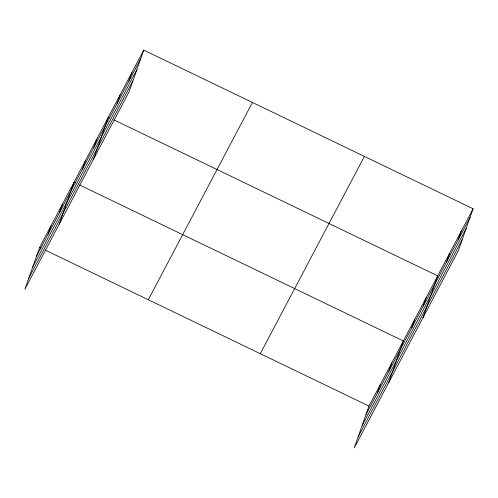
<?xml version="1.0" encoding="UTF-8"?>
<svg xmlns="http://www.w3.org/2000/svg" width="498" height="498" viewBox="0 0 498 498"><rect width="100%" height="100%" fill="white"/><g stroke="black" fill="none" stroke-linecap="round" stroke-linejoin="round"><path stroke-width="0.75" d="M143.748 50.105L39.635 247.382L24.9 289.22L129.013 91.937L143.748 50.105L473.1 208.78L458.365 250.619L354.252 447.895L368.987 406.063L473.1 208.78M48.057 234.278L51.082 225.681M59.511 212.571L62.536 203.981M59.256 224.112L73.99 182.28L75.385 182.953M82.413 169.171L85.444 160.58M93.867 147.47L96.892 138.88M93.612 159.011L108.346 117.179L109.741 117.852M117.117 103.416L120.149 94.819M128.92 81.056L131.945 72.459M377.416 392.953L380.441 384.363M388.863 371.253L391.895 362.662M388.614 382.794L403.343 340.962L79.562 184.963M411.771 327.852L414.797 319.262M423.225 306.152L426.251 297.561M422.97 317.693L437.705 275.861L113.918 119.862M446.476 262.091L449.501 253.501M458.272 239.731L461.304 231.14M36.609 255.978L140.716 58.696M32.744 266.947L136.857 69.664M28.766 278.245L132.879 80.969M148.317 299.746L252.43 102.47M260.298 353.698L364.411 156.422M365.962 414.653L470.075 217.377M362.096 425.622L466.209 228.345M358.118 436.927L462.231 239.65M39.635 247.382L41.023 248.054M45.206 250.071L368.987 406.063"/></g></svg>
